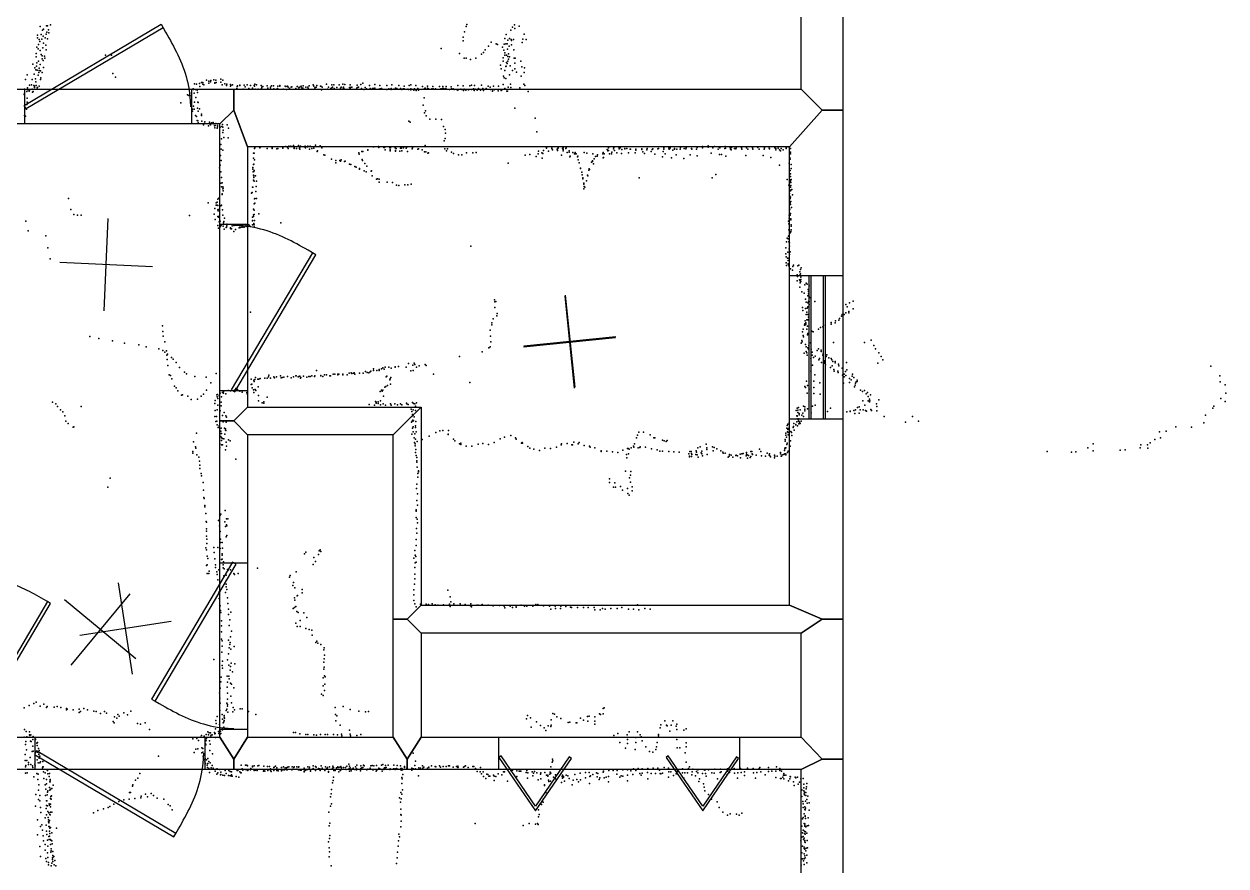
# Model space of a CAD drawing. Header units: millimetres. Extents: x 3450 to 23228, y -19815 to -4263.
# Drawn here: x 14257 to 19450, y -11441 to -7804 of the extents above; entities that cross this region are included whole.
import ezdxf

# ---------------------------------------------------------------- set-up
doc = ezdxf.new("R2010")
doc.units = ezdxf.units.MM
for name, color, linetype in [('DOORS', 7, 'Continuous'), ('P', 9, 'Continuous'), ('PANOS', 10, 'Continuous'), ('ROOMS', 1, 'Continuous'), ('WALLS', 3, 'Continuous'), ('WINDOWS', 6, 'Continuous')]:
    doc.layers.add(name, color=color, linetype=linetype)

# ---------------------------------------------------------------- blocks, each defined once
blk = doc.blocks.new('1-Standard_3C')
for points in [[(-403.982, 5.64828), (253.382, 394.931), (263.573, 377.722), (-393.791, -11.5606), (-403.982, 5.64828)], [(263.573, 377.722), (275.367, 357.142), (283.15, 343.495), (290.844, 329.879), (298.429, 316.269), (305.882, 302.642), (313.184, 288.973), (320.313, 275.239), (327.249, 261.416), (333.971, 247.479), (340.456, 233.405), (346.686, 219.17), (352.638, 204.75), (358.291, 190.121), (363.626, 175.258), (368.62, 160.139), (373.253, 144.738), (377.503, 129.032), (381.351, 112.998), (384.774, 96.6102), (387.752, 79.8457), (390.265, 62.6802), (392.29, 45.0899), (393.807, 27.0508), (395.085, -0.90191)]]:
    blk.add_lwpolyline(points)
blk = doc.blocks.new('7-Bifold_42')
for points in [[(-898.992, 30.3406), (-625.387, 430.985)], [(-625.37, 395.547), (-882.476, 19.0615), (-898.992, 30.3406)], [(-625.387, 430.985), (-356.55, 38.1576), (-373.055, 26.8622)], [(-373.055, 26.8622), (-625.37, 395.547)], [(350.975, 30.1593), (624.58, 430.804)], [(624.597, 395.366), (367.491, 18.8802), (350.975, 30.1593)], [(624.58, 430.804), (893.417, 37.9763), (876.912, 26.6809)], [(876.912, 26.6809), (624.597, 395.366)]]:
    blk.add_lwpolyline(points)
blk = doc.blocks.new('1-Standard_45')
for points in [[(-590, 42.9766), (589.999, 42.9766), (589.999, 32.9766), (-590, 32.9766), (-590, 42.9766)], [(-590.014, -44.0958), (589.985, -44.0958), (589.985, -54.0958), (-590.014, -54.0958), (-590.014, -44.0958)]]:
    blk.add_lwpolyline(points)

msp = doc.modelspace()

# ---------------------------------------------------------------- linework, layer by layer
at = {"layer": 'DOORS'}
for points in [[(14981.2, -8235.3), (14261.2, -8235.3), (14261.2, -8085.3), (14981.2, -8085.3), (14981.2, -8235.3)], [(15103.2, -9389.1), (15103.2, -8669.1), (15223.2, -8669.1), (15223.2, -9389.1), (15103.2, -9389.1)], [(15103.2, -10851.7), (15103.2, -10131.7), (15223.2, -10131.7), (15223.2, -10851.7), (15103.2, -10851.7)], [(14306.1, -10884.3), (15038.4, -10884.3), (15038.4, -11024.3), (14306.1, -11024.3), (14306.1, -10884.3)], [(16308.5, -10884.3), (17348.5, -10884.3), (17348.5, -11024.3), (16308.5, -11024.3), (16308.5, -10884.3)]]:
    msp.add_lwpolyline(points, dxfattribs=at)
at = {"layer": 'P'}
for p in [(14327, -7814), (14337, -7831), (14341, -7826), (14355, -7811), (14356, -7839), (14358, -7812), (14363, -7829), (14372, -7808), (16160, -7838), (16167, -7815), (16170, -7806), (16360, -7831), (16368, -7817), (16376, -7807), (16377, -7823), (16396, -7813), (14316, -7852), (14316, -7863), (14320, -7892), (14322, -7871), (14325, -7879), (14331, -7849), (14334, -7869), (14340, -7856), (14342, -7887), (14348, -7863), (14353, -7848), (14358, -7868), (14365, -7842), (16154, -7876), (16155, -7861), (16276, -7882), (16297, -7890), (16303, -7892), (16331, -7891), (16334, -7866), (16339, -7890), (16340, -7849), (16344, -7890), (16347, -7873), (16354, -7867), (16362, -7871), (16363, -7875), (16372, -7870), (16409, -7884), (16412, -7869), (16418, -7848), (16427, -7871), (14310, -7931), (14312, -7904), (14318, -7911), (14327, -7918), (14331, -7935), (14335, -7941), (14338, -7907), (14346, -7942), (14352, -7895), (14352, -7895), (14353, -7915), (14609, -7939), (14635, -7938), (16060, -7909), (16139, -7931), (16233, -7934), (16242, -7927), (16249, -7915), (16264, -7900), (16324, -7904), (16330, -7917), (16334, -7929), (16335, -7938), (16342, -7939), (16346, -7913), (16348, -7944), (16351, -7932), (16353, -7900), (16364, -7894), (16373, -7916), (14295, -7977), (14304, -7993), (14310, -7945), (14311, -7986), (14312, -7971), (14320, -7965), (14323, -7995), (14327, -7978), (14335, -7954), (14340, -7962), (14342, -7991), (14347, -7952), (16159, -7951), (16167, -7952), (16186, -7957), (16209, -7952), (16316, -7981), (16327, -7964), (16328, -7950), (16339, -7987), (16340, -7986), (16341, -7970), (16344, -7975), (16347, -7965), (16351, -7956), (16354, -7946), (16357, -7984), (16375, -7951), (16377, -7973), (16379, -7951), (16404, -7965), (16408, -7989), (16420, -7993), (14264, -8043), (14271, -8023), (14293, -8044), (14301, -8021), (14307, -8040), (14308, -8002), (14314, -8003), (14318, -8025), (14321, -8013), (14322, -8005), (14328, -8006), (14328, -8043), (14330, -8037), (14335, -8013), (14641, -8017), (14652, -8034), (15046, -8047), (15065, -8048), (15077, -8045), (15086, -8046), (15107, -8042), (15116, -8047), (16319, -7998), (16329, -8029), (16332, -8037), (16334, -8005), (16339, -8039), (16354, -8024), (16367, -8004), (16377, -7997), (16385, -8012), (16405, -8029), (16418, -8013), (14260, -8085), (14269, -8096), (14272, -8079), (14274, -8088), (14280, -8094), (14281, -8068), (14281, -8089), (14289, -8066), (14293, -8085), (14294, -8098), (14297, -8095), (14300, -8070), (14303, -8072), (14303, -8078), (14308, -8054), (14309, -8069), (14314, -8079), (14316, -8078), (14322, -8073), (14988, -8084), (14989, -8086), (14994, -8062), (14998, -8086), (15002, -8064), (15005, -8089), (15007, -8099), (15016, -8061), (15017, -8074), (15024, -8057), (15030, -8057), (15030, -8063), (15034, -8067), (15055, -8050), (15055, -8060), (15063, -8053), (15081, -8058), (15081, -8059), (15088, -8056), (15107, -8055), (15114, -8067), (15125, -8062), (15132, -8069), (15134, -8063), (15149, -8073), (15150, -8065), (15151, -8070), (15158, -8066), (15176, -8082), (15178, -8074), (15179, -8071), (15190, -8068), (15190, -8069), (15204, -8085), (15208, -8068), (15212, -8075), (15222, -8066), (15229, -8083), (15236, -8070), (15244, -8081), (15251, -8069), (15253, -8072), (15254, -8063), (15256, -8085), (15262, -8067), (15269, -8085), (15282, -8069), (15283, -8083), (15285, -8076), (15289, -8074), (15308, -8071), (15310, -8081), (15322, -8076), (15322, -8084), (15326, -8071), (15335, -8071), (15337, -8084), (15350, -8085), (15353, -8082), (15354, -8072), (15362, -8069), (15363, -8073), (15377, -8085), (15386, -8073), (15388, -8074), (15391, -8086), (15395, -8072), (15399, -8077), (15404, -8083), (15411, -8076), (15414, -8075), (15432, -8082), (15438, -8074), (15439, -8074), (15444, -8080), (15449, -8077), (15455, -8072), (15458, -8080), (15462, -8081), (15463, -8071), (15475, -8077), (15484, -8077), (15485, -8083), (15489, -8071), (15507, -8066), (15509, -8073), (15513, -8079), (15515, -8085), (15519, -8076), (15522, -8069), (15538, -8072), (15539, -8072), (15543, -8088), (15546, -8076), (15564, -8064), (15569, -8085), (15572, -8077), (15583, -8083), (15587, -8067), (15587, -8079), (15590, -8076), (15596, -8066), (15597, -8083), (15609, -8078), (15619, -8066), (15625, -8081), (15627, -8076), (15635, -8064), (15636, -8080), (15637, -8077), (15639, -8082), (15643, -8065), (15664, -8078), (15667, -8066), (15667, -8083), (15668, -8078), (15674, -8076), (15695, -8082), (15697, -8068), (15697, -8078), (15702, -8076), (15713, -8065), (15715, -8082), (15721, -8060), (15726, -8087), (15731, -8078), (15737, -8084), (15750, -8069), (15753, -8082), (15763, -8083), (15767, -8083), (15768, -8083), (15773, -8065), (15773, -8081), (15791, -8085), (15795, -8069), (15796, -8084), (15802, -8083), (15825, -8069), (15825, -8086), (15833, -8084), (15843, -8083), (15844, -8087), (15847, -8066), (15855, -8085), (15862, -8081), (15868, -8082), (15870, -8085), (15877, -8070), (15884, -8083), (15885, -8084), (15890, -8086), (15895, -8084), (15899, -8072), (15899, -8084), (15916, -8085), (15919, -8087), (15921, -8069), (15928, -8067), (15929, -8084), (15929, -8088), (15942, -8089), (15944, -8084), (15950, -8069), (15952, -8091), (15958, -8083), (15961, -8089), (15979, -8074), (15988, -8083), (15990, -8081), (16001, -8073), (16001, -8081), (16004, -8084), (16019, -8084), (16023, -8074), (16023, -8085), (16025, -8084), (16035, -8084), (16052, -8074), (16058, -8084), (16065, -8083), (16067, -8074), (16070, -8083), (16075, -8085), (16080, -8082), (16080, -8082), (16081, -8074), (16096, -8087), (16103, -8075), (16104, -8084), (16111, -8084), (16116, -8086), (16126, -8086), (16132, -8070), (16132, -8090), (16144, -8085), (16149, -8087), (16154, -8071), (16156, -8091), (16159, -8085), (16166, -8090), (16178, -8088), (16183, -8071), (16190, -8068), (16191, -8086), (16199, -8084), (16202, -8091), (16204, -8070), (16207, -8085), (16215, -8089), (16221, -8082), (16229, -8090), (16233, -8068), (16239, -8083), (16242, -8091), (16254, -8083), (16263, -8072), (16271, -8076), (16273, -8087), (16280, -8086), (16281, -8094), (16285, -8072), (16288, -8088), (16305, -8092), (16307, -8073), (16319, -8091), (16321, -8088), (16328, -8065), (16335, -8083), (16343, -8094), (16346, -8094), (16349, -8076), (16359, -8063), (16360, -8078), (16399, -8079), (16416, -8063), (16421, -8070), (16435, -8095), (14258, -8109), (14260, -8103), (14270, -8151), (14271, -8124), (14271, -8142), (14935, -8145), (14964, -8110), (14969, -8113), (14981, -8102), (14981, -8112), (14981, -8145), (14992, -8103), (14994, -8142), (15000, -8121), (15008, -8142), (15010, -8143), (15986, -8123), (14260, -8199), (14263, -8202), (14268, -8171), (14985, -8172), (14985, -8180), (14989, -8159), (14993, -8172), (14998, -8199), (15002, -8203), (15007, -8168), (15010, -8180), (15016, -8170), (15024, -8193), (15024, -8199), (15981, -8154), (15987, -8188), (15992, -8179), (15994, -8201), (16377, -8168), (15005, -8220), (15008, -8222), (15010, -8231), (15026, -8223), (15033, -8239), (15036, -8233), (15039, -8226), (15054, -8244), (15058, -8228), (15060, -8235), (15063, -8240), (15067, -8231), (15074, -8229), (15078, -8235), (15080, -8243), (15081, -8253), (15083, -8242), (15086, -8233), (15092, -8254), (15093, -8242), (15093, -8248), (15105, -8249), (15112, -8247), (15115, -8238), (15116, -8250), (15135, -8240), (15141, -8254), (15920, -8223), (15926, -8228), (16011, -8215), (16036, -8215), (16061, -8217), (16070, -8246), (16465, -8210), (15110, -8300), (15116, -8272), (15118, -8263), (15120, -8294), (15139, -8295), (16072, -8308), (16076, -8259), (16077, -8299), (16078, -8276), (16473, -8269), (15107, -8324), (15109, -8344), (15116, -8349), (15253, -8341), (15255, -8339), (15276, -8339), (15277, -8336), (15307, -8341), (15308, -8341), (15329, -8338), (15330, -8341), (15349, -8343), (15354, -8341), (15376, -8338), (15376, -8340), (15388, -8333), (15396, -8336), (15399, -8341), (15401, -8331), (15410, -8332), (15421, -8330), (15422, -8329), (15424, -8339), (15424, -8342), (15434, -8342), (15443, -8329), (15447, -8341), (15449, -8336), (15449, -8344), (15451, -8331), (15467, -8334), (15472, -8332), (15473, -8336), (15473, -8339), (15482, -8334), (15483, -8332), (15490, -8344), (15494, -8332), (15501, -8342), (15510, -8340), (15517, -8327), (15524, -8355), (15525, -8352), (15537, -8330), (15544, -8339), (15716, -8354), (15721, -8354), (15743, -8347), (15743, -8349), (15765, -8335), (15768, -8334), (15789, -8333), (15790, -8337), (15812, -8337), (15815, -8337), (15818, -8348), (15837, -8338), (15839, -8348), (15839, -8351), (15840, -8338), (15861, -8339), (15862, -8350), (15862, -8353), (15865, -8341), (15881, -8353), (15884, -8340), (15888, -8340), (15890, -8351), (15897, -8339), (15908, -8340), (15913, -8335), (15914, -8354), (15934, -8343), (15935, -8339), (15959, -8344), (15962, -8343), (15978, -8348), (15987, -8356), (15991, -8328), (15993, -8356), (16075, -8343), (16082, -8351), (16087, -8343), (16104, -8357), (16169, -8360), (16196, -8360), (16211, -8359), (16480, -8353), (16494, -8360), (16502, -8350), (16514, -8338), (16514, -8340), (16523, -8353), (16537, -8341), (16538, -8340), (16541, -8348), (16561, -8345), (16562, -8350), (16564, -8341), (16565, -8339), (16583, -8341), (16586, -8351), (16587, -8338), (16587, -8346), (16598, -8341), (16599, -8338), (16604, -8359), (16613, -8352), (16613, -8358), (16628, -8359), (16638, -8359), (16677, -8359), (16759, -8359), (16777, -8346), (16779, -8352), (16782, -8338), (16782, -8350), (16797, -8357), (16804, -8343), (16806, -8337), (16808, -8350), (16828, -8343), (16829, -8338), (16829, -8341), (16833, -8338), (16840, -8346), (16853, -8342), (16853, -8343), (16862, -8341), (16869, -8360), (16876, -8345), (16877, -8345), (16901, -8344), (16901, -8349), (16926, -8346), (16927, -8343), (16931, -8356), (16948, -8348), (16949, -8341), (16966, -8354), (16971, -8346), (16974, -8343), (16996, -8343), (16998, -8342), (17019, -8355), (17021, -8339), (17021, -8344), (17043, -8340), (17044, -8344), (17047, -8341), (17049, -8339), (17060, -8349), (17067, -8341), (17067, -8345), (17078, -8344), (17092, -8344), (17093, -8337), (17109, -8341), (17117, -8343), (17118, -8338), (17141, -8341), (17142, -8344), (17163, -8344), (17165, -8337), (17188, -8333), (17189, -8339), (17213, -8330), (17213, -8336), (17233, -8339), (17240, -8333), (17256, -8344), (17261, -8336), (17263, -8338), (17285, -8341), (17287, -8333), (17288, -8340), (17308, -8337), (17309, -8342), (17310, -8344), (17312, -8348), (17314, -8337), (17327, -8342), (17333, -8343), (17334, -8338), (17357, -8339), (17358, -8344), (17378, -8338), (17384, -8345), (17404, -8339), (17406, -8344), (17427, -8337), (17433, -8345), (17455, -8344), (17456, -8338), (17476, -8340), (17478, -8343), (17501, -8338), (17505, -8342), (17505, -8347), (17515, -8340), (17521, -8347), (17526, -8351), (17529, -8342), (17537, -8347), (17550, -8337), (17550, -8342), (17552, -8336), (17561, -8335), (17568, -8341), (17568, -8358), (15106, -8372), (15109, -8394), (15248, -8362), (15248, -8384), (15248, -8410), (15250, -8409), (15251, -8362), (15253, -8390), (15553, -8369), (15557, -8370), (15585, -8387), (15604, -8393), (15605, -8404), (15622, -8393), (15624, -8397), (15628, -8390), (15642, -8398), (15645, -8397), (15664, -8409), (15669, -8410), (15704, -8361), (15705, -8366), (15718, -8389), (15720, -8394), (15730, -8407), (16002, -8362), (16005, -8361), (16113, -8363), (16135, -8369), (16149, -8369), (16349, -8405), (16422, -8371), (16443, -8368), (16470, -8376), (16478, -8364), (16496, -8384), (16498, -8363), (16580, -8371), (16616, -8377), (16617, -8374), (16635, -8365), (16638, -8364), (16639, -8361), (16639, -8365), (16643, -8364), (16649, -8377), (16650, -8375), (16652, -8390), (16656, -8404), (16689, -8362), (16709, -8401), (16713, -8395), (16713, -8398), (16715, -8365), (16718, -8408), (16721, -8386), (16726, -8376), (16734, -8375), (16735, -8369), (16758, -8365), (16760, -8382), (16761, -8381), (16763, -8364), (16786, -8364), (16796, -8364), (16819, -8361), (16838, -8363), (16897, -8361), (16938, -8363), (16983, -8366), (17015, -8378), (17027, -8364), (17054, -8382), (17075, -8369), (17108, -8385), (17135, -8369), (17166, -8373), (17226, -8362), (17262, -8368), (17271, -8367), (17289, -8375), (17376, -8372), (17451, -8372), (17484, -8380), (17563, -8405), (17566, -8382), (17567, -8387), (17568, -8364), (17571, -8411), (15102, -8425), (15104, -8414), (15107, -8442), (15246, -8424), (15246, -8431), (15247, -8442), (15249, -8457), (15250, -8441), (15250, -8460), (15251, -8436), (15257, -8459), (15686, -8420), (15692, -8422), (15707, -8428), (15707, -8431), (15727, -8438), (15735, -8442), (15739, -8418), (15757, -8440), (15758, -8438), (15761, -8460), (16661, -8427), (16661, -8428), (16667, -8444), (16669, -8456), (16692, -8457), (16693, -8459), (16698, -8435), (16699, -8430), (16700, -8433), (17246, -8454), (17521, -8414), (17567, -8436), (17568, -8451), (17568, -8462), (17571, -8428), (15108, -8491), (15110, -8467), (15110, -8507), (15113, -8490), (15116, -8507), (15116, -8516), (15118, -8513), (15244, -8509), (15246, -8508), (15248, -8479), (15250, -8467), (15251, -8483), (15260, -8506), (15261, -8482), (15780, -8474), (15784, -8472), (15791, -8474), (15791, -8487), (15826, -8487), (15849, -8489), (15866, -8500), (15877, -8502), (15903, -8498), (15915, -8499), (15930, -8496), (16671, -8473), (16672, -8468), (16676, -8492), (16676, -8495), (16676, -8516), (16677, -8506), (16680, -8509), (16687, -8481), (16687, -8481), (16915, -8468), (17230, -8469), (17554, -8475), (17562, -8500), (17566, -8477), (17568, -8508), (17569, -8481), (17569, -8488), (17570, -8488), (17570, -8502), (17571, -8475), (14450, -8557), (15094, -8560), (15099, -8556), (15113, -8540), (15113, -8541), (15114, -8538), (15117, -8524), (15117, -8525), (15240, -8535), (15243, -8532), (15253, -8559), (15254, -8557), (15259, -8527), (15261, -8557), (17564, -8564), (17565, -8525), (17565, -8536), (17565, -8551), (17566, -8548), (17567, -8523), (17567, -8558), (17568, -8525), (17568, -8552), (17572, -8520), (17575, -8519), (17577, -8542), (14460, -8605), (15053, -8577), (15082, -8601), (15087, -8577), (15088, -8587), (15091, -8574), (15091, -8587), (15094, -8588), (15094, -8606), (15096, -8605), (15096, -8611), (15108, -8589), (15110, -8587), (15115, -8606), (15249, -8604), (15251, -8608), (15252, -8580), (15255, -8578), (17565, -8607), (17566, -8603), (17567, -8577), (17568, -8583), (17570, -8570), (17573, -8597), (14265, -8656), (14472, -8627), (14488, -8629), (14504, -8629), (14972, -8631), (15079, -8625), (15083, -8648), (15095, -8636), (15098, -8635), (15098, -8638), (15100, -8658), (15103, -8668), (15104, -8655), (15116, -8630), (15119, -8663), (15120, -8657), (15123, -8643), (15133, -8669), (15228, -8671), (15244, -8638), (15244, -8654), (15245, -8652), (15248, -8628), (15249, -8636), (15250, -8666), (15250, -8668), (15251, -8626), (15253, -8653), (15272, -8624), (15367, -8662), (17560, -8655), (17561, -8667), (17563, -8629), (17563, -8642), (17567, -8630), (17569, -8623), (17570, -8645), (17570, -8650), (14275, -8697), (14352, -8719), (15094, -8674), (15097, -8686), (15106, -8678), (15108, -8674), (15109, -8673), (15117, -8677), (15122, -8690), (15131, -8683), (15132, -8682), (15134, -8675), (15149, -8687), (15150, -8684), (15152, -8689), (15154, -8688), (15156, -8676), (15163, -8674), (15163, -8700), (15171, -8692), (15187, -8684), (15190, -8682), (15192, -8683), (15195, -8681), (15200, -8677), (15203, -8681), (15208, -8682), (15216, -8675), (15217, -8676), (15217, -8678), (15231, -8675), (15234, -8678), (15244, -8672), (15251, -8680), (15252, -8672), (17560, -8720), (17562, -8693), (17562, -8719), (17567, -8706), (17569, -8705), (17570, -8700), (17571, -8677), (17571, -8693), (17572, -8672), (14360, -8770), (16188, -8763), (17549, -8771), (17552, -8745), (17554, -8729), (17558, -8732), (17561, -8745), (17563, -8775), (17564, -8764), (17565, -8749), (14370, -8818), (17548, -8796), (17550, -8809), (17556, -8815), (17557, -8789), (17559, -8826), (17561, -8815), (17565, -8799), (17567, -8788), (17550, -8835), (17552, -8847), (17559, -8840), (17559, -8841), (17561, -8849), (17569, -8861), (17577, -8867), (17579, -8852), (17582, -8845), (17600, -8849), (17605, -8846), (17609, -8875), (17612, -8864), (17615, -8857), (17598, -8887), (17598, -8913), (17599, -8894), (17607, -8909), (17609, -8889), (17610, -8913), (17611, -8922), (17612, -8883), (17613, -8897), (17614, -8907), (17614, -8916), (17630, -8931), (17636, -8924), (17641, -8927), (17609, -8940), (17618, -8961), (17628, -8967), (17644, -8978), (17645, -8950), (17646, -8960), (17647, -8969), (17649, -8935), (17650, -8983), (16290, -8995), (16291, -9028), (16292, -9004), (16295, -9003), (17621, -9028), (17634, -8993), (17634, -9033), (17637, -9006), (17640, -9031), (17643, -9025), (17644, -9008), (17646, -9002), (17649, -9003), (17649, -9015), (17655, -8986), (17674, -9003), (17808, -9015), (17813, -9026), (17824, -9008), (17839, -9001), (17840, -9034), (15236, -9049), (16284, -9077), (16300, -9065), (16302, -9054), (17622, -9042), (17632, -9086), (17636, -9059), (17639, -9049), (17639, -9082), (17643, -9082), (17644, -9058), (17646, -9070), (17763, -9086), (17778, -9083), (17780, -9076), (17789, -9066), (17792, -9058), (17801, -9059), (17808, -9052), (17821, -9045), (17821, -9052), (14855, -9107), (14857, -9132), (16271, -9127), (16278, -9095), (16278, -9103), (17621, -9133), (17624, -9122), (17629, -9105), (17631, -9099), (17633, -9099), (17634, -9104), (17635, -9095), (17635, -9100), (17639, -9122), (17642, -9109), (17661, -9131), (17666, -9133), (17689, -9122), (17698, -9115), (17708, -9112), (17711, -9105), (17744, -9100), (17745, -9093), (17762, -9094), (14541, -9154), (14581, -9163), (14640, -9173), (14691, -9182), (14753, -9190), (14858, -9152), (14865, -9177), (16272, -9152), (16274, -9177), (17615, -9182), (17618, -9171), (17619, -9177), (17623, -9149), (17625, -9155), (17633, -9188), (17642, -9147), (17643, -9141), (17655, -9181), (17755, -9180), (17889, -9180), (17917, -9169), (14785, -9199), (14840, -9207), (14857, -9214), (14865, -9222), (14873, -9216), (14874, -9235), (14877, -9230), (16138, -9240), (16236, -9220), (16265, -9203), (16271, -9199), (17628, -9226), (17636, -9199), (17637, -9219), (17639, -9224), (17641, -9234), (17643, -9203), (17647, -9208), (17648, -9193), (17648, -9206), (17658, -9208), (17662, -9222), (17662, -9234), (17675, -9239), (17684, -9214), (17689, -9207), (17701, -9213), (17701, -9219), (17708, -9235), (17710, -9228), (17723, -9240), (17725, -9233), (17929, -9193), (17936, -9207), (17951, -9224), (17961, -9240), (14875, -9253), (14879, -9279), (14894, -9244), (14902, -9251), (14914, -9266), (14929, -9288), (15767, -9293), (15802, -9293), (15808, -9289), (15817, -9286), (15833, -9286), (15843, -9290), (15860, -9285), (15860, -9286), (15875, -9284), (15908, -9286), (15919, -9270), (15937, -9277), (15943, -9269), (15946, -9275), (15953, -9286), (15965, -9281), (15991, -9274), (15994, -9279), (17656, -9249), (17663, -9277), (17668, -9245), (17691, -9254), (17694, -9249), (17702, -9266), (17714, -9269), (17715, -9266), (17716, -9259), (17720, -9276), (17734, -9246), (17741, -9287), (17744, -9249), (17747, -9255), (17748, -9281), (17751, -9262), (17761, -9262), (17762, -9268), (17776, -9273), (17778, -9281), (17792, -9291), (17811, -9266), (17946, -9269), (17967, -9255), (19384, -9282), (14885, -9319), (14890, -9322), (14896, -9337), (14950, -9308), (14959, -9315), (14995, -9326), (15044, -9329), (15088, -9313), (15238, -9338), (15250, -9343), (15254, -9340), (15258, -9331), (15268, -9338), (15272, -9338), (15278, -9335), (15298, -9334), (15307, -9333), (15313, -9328), (15315, -9321), (15322, -9333), (15337, -9328), (15340, -9332), (15348, -9328), (15365, -9324), (15368, -9332), (15372, -9331), (15379, -9330), (15396, -9326), (15412, -9332), (15422, -9328), (15431, -9324), (15433, -9324), (15441, -9328), (15445, -9327), (15449, -9325), (15452, -9334), (15453, -9331), (15465, -9325), (15479, -9330), (15487, -9327), (15494, -9327), (15500, -9323), (15512, -9327), (15514, -9323), (15521, -9300), (15539, -9323), (15540, -9322), (15548, -9326), (15555, -9319), (15564, -9319), (15579, -9324), (15581, -9323), (15593, -9317), (15600, -9316), (15613, -9317), (15613, -9320), (15618, -9316), (15634, -9316), (15634, -9319), (15653, -9319), (15662, -9312), (15670, -9311), (15674, -9314), (15681, -9312), (15683, -9311), (15686, -9316), (15707, -9312), (15722, -9312), (15733, -9305), (15740, -9309), (15747, -9310), (15753, -9307), (15756, -9304), (15767, -9301), (15782, -9301), (15791, -9296), (15791, -9300), (15813, -9295), (15822, -9328), (15824, -9325), (15838, -9341), (15839, -9336), (15842, -9331), (15928, -9302), (15938, -9301), (16026, -9317), (17638, -9346), (17657, -9303), (17670, -9346), (17674, -9319), (17756, -9296), (17757, -9303), (17773, -9304), (17774, -9309), (17794, -9321), (17800, -9316), (17800, -9328), (17807, -9305), (17808, -9322), (17812, -9298), (17823, -9335), (17831, -9341), (17835, -9325), (17836, -9317), (17843, -9331), (17857, -9342), (19423, -9323), (14908, -9368), (14915, -9376), (14922, -9389), (15045, -9385), (15065, -9354), (15115, -9395), (15119, -9391), (15139, -9387), (15140, -9387), (15150, -9388), (15167, -9386), (15169, -9384), (15173, -9379), (15179, -9383), (15188, -9388), (15190, -9390), (15200, -9394), (15220, -9396), (15239, -9361), (15241, -9359), (15243, -9375), (15248, -9384), (15250, -9395), (15252, -9348), (15256, -9383), (15259, -9387), (15269, -9371), (15796, -9392), (15802, -9386), (15804, -9390), (15807, -9386), (15816, -9373), (15821, -9369), (15828, -9365), (15841, -9360), (16184, -9353), (17631, -9369), (17634, -9374), (17641, -9398), (17642, -9366), (17649, -9381), (17669, -9374), (17695, -9354), (17797, -9355), (17823, -9352), (17845, -9371), (17848, -9364), (17850, -9355), (17853, -9350), (17856, -9348), (17871, -9385), (17880, -9392), (17888, -9387), (17902, -9396), (19425, -9349), (19447, -9363), (14380, -9437), (14394, -9445), (14937, -9407), (14942, -9405), (14965, -9412), (14980, -9426), (15007, -9424), (15023, -9412), (15032, -9403), (15082, -9443), (15083, -9430), (15090, -9405), (15091, -9414), (15093, -9404), (15094, -9422), (15101, -9410), (15105, -9399), (15109, -9437), (15111, -9414), (15119, -9399), (15129, -9401), (15222, -9401), (15270, -9409), (15270, -9431), (15286, -9440), (15293, -9436), (15293, -9442), (15308, -9416), (15748, -9448), (15771, -9450), (15776, -9435), (15779, -9438), (15779, -9442), (15787, -9436), (15787, -9443), (15797, -9431), (15797, -9449), (15809, -9444), (15811, -9411), (15819, -9450), (15841, -9444), (15859, -9444), (15871, -9449), (15884, -9444), (15890, -9449), (15909, -9441), (15911, -9445), (15917, -9447), (15936, -9439), (15940, -9443), (15945, -9444), (15953, -9440), (17669, -9400), (17697, -9403), (17881, -9432), (17890, -9450), (17896, -9401), (17904, -9413), (17904, -9431), (17910, -9425), (17910, -9436), (17912, -9431), (17914, -9405), (17940, -9445), (17950, -9428), (19428, -9422), (19446, -9435), (19450, -9399), (14402, -9456), (14415, -9470), (14425, -9479), (14434, -9496), (14504, -9456), (15082, -9500), (15083, -9473), (15089, -9499), (15092, -9470), (15095, -9451), (15104, -9475), (15109, -9453), (15115, -9495), (15122, -9482), (15129, -9496), (15132, -9502), (15844, -9451), (15930, -9467), (15932, -9478), (15933, -9500), (15936, -9491), (15938, -9470), (15939, -9494), (15943, -9501), (15948, -9454), (15949, -9473), (17593, -9473), (17596, -9497), (17597, -9463), (17597, -9498), (17598, -9496), (17600, -9472), (17600, -9482), (17603, -9461), (17606, -9486), (17606, -9492), (17611, -9471), (17618, -9493), (17622, -9485), (17625, -9454), (17625, -9499), (17631, -9457), (17631, -9468), (17631, -9475), (17642, -9466), (17658, -9484), (17664, -9455), (17675, -9451), (17728, -9477), (17741, -9464), (17812, -9479), (17827, -9476), (17827, -9477), (17842, -9474), (17847, -9486), (17849, -9471), (17858, -9461), (17866, -9457), (17866, -9485), (17869, -9470), (17883, -9471), (17893, -9474), (17897, -9476), (17916, -9469), (17918, -9474), (17941, -9456), (17941, -9475), (17974, -9500), (18096, -9499), (19361, -9493), (19393, -9463), (19398, -9454), (14438, -9519), (14448, -9530), (14470, -9546), (14473, -9544), (15086, -9521), (15090, -9519), (15092, -9535), (15096, -9547), (15101, -9539), (15109, -9549), (15118, -9523), (15124, -9550), (15128, -9552), (15131, -9524), (15931, -9524), (15934, -9520), (15936, -9549), (15937, -9515), (15939, -9544), (15940, -9518), (15948, -9540), (15948, -9547), (15950, -9521), (17553, -9549), (17554, -9538), (17557, -9533), (17560, -9551), (17563, -9527), (17580, -9547), (17581, -9543), (17583, -9530), (17591, -9534), (17591, -9535), (17596, -9523), (17598, -9510), (17599, -9540), (17602, -9512), (17603, -9520), (17604, -9520), (17604, -9531), (17605, -9509), (17608, -9524), (17611, -9529), (17615, -9520), (18066, -9524), (18122, -9519), (19233, -9544), (19301, -9546), (19354, -9527), (15003, -9572), (15107, -9562), (15108, -9573), (15108, -9586), (15110, -9573), (15110, -9592), (15111, -9603), (15115, -9595), (15120, -9596), (15125, -9576), (15128, -9558), (15129, -9560), (15141, -9600), (15148, -9604), (15933, -9575), (15939, -9566), (15943, -9591), (15946, -9574), (15948, -9597), (15952, -9566), (15977, -9599), (16007, -9584), (16037, -9568), (16054, -9561), (16066, -9560), (16089, -9575), (16090, -9577), (16091, -9560), (16112, -9597), (16119, -9604), (16314, -9596), (16333, -9589), (16360, -9582), (16380, -9592), (16383, -9597), (16903, -9592), (16908, -9580), (16913, -9567), (16933, -9567), (16962, -9579), (16978, -9592), (16982, -9592), (17015, -9601), (17023, -9605), (17036, -9603), (17545, -9598), (17545, -9606), (17548, -9571), (17549, -9580), (17551, -9589), (17555, -9566), (17557, -9555), (17558, -9569), (17559, -9579), (17568, -9604), (17570, -9564), (17573, -9569), (17574, -9581), (17584, -9559), (19143, -9598), (19163, -9566), (19167, -9592), (19192, -9563), (14986, -9651), (14986, -9658), (14989, -9609), (14998, -9630), (15000, -9636), (15103, -9618), (15103, -9635), (15111, -9622), (15115, -9621), (15128, -9643), (15131, -9610), (15132, -9628), (15944, -9611), (15947, -9618), (15947, -9626), (15949, -9655), (15950, -9642), (15956, -9608), (16139, -9617), (16144, -9614), (16144, -9620), (16168, -9628), (16192, -9627), (16219, -9619), (16239, -9616), (16264, -9620), (16289, -9612), (16406, -9615), (16409, -9612), (16411, -9614), (16434, -9629), (16442, -9636), (16460, -9640), (16484, -9646), (16508, -9636), (16532, -9637), (16557, -9632), (16578, -9622), (16579, -9618), (16604, -9616), (16624, -9621), (16627, -9621), (16632, -9610), (16651, -9618), (16656, -9611), (16677, -9625), (16700, -9628), (16703, -9632), (16724, -9635), (16750, -9647), (16750, -9651), (16775, -9649), (16799, -9652), (16823, -9655), (16845, -9645), (16864, -9638), (16868, -9637), (16871, -9641), (16881, -9634), (16890, -9627), (16892, -9632), (16895, -9617), (16910, -9634), (16918, -9633), (16919, -9631), (16942, -9632), (16968, -9639), (16992, -9644), (17004, -9649), (17015, -9649), (17032, -9607), (17043, -9651), (17065, -9652), (17088, -9654), (17134, -9650), (17140, -9650), (17161, -9648), (17162, -9654), (17169, -9635), (17179, -9631), (17182, -9656), (17186, -9649), (17204, -9619), (17207, -9634), (17207, -9642), (17232, -9631), (17234, -9648), (17239, -9633), (17250, -9639), (17267, -9648), (17277, -9654), (17278, -9657), (17287, -9657), (17379, -9655), (17398, -9650), (17401, -9650), (17435, -9641), (17440, -9651), (17468, -9657), (17525, -9655), (17543, -9646), (17544, -9639), (17545, -9635), (17548, -9635), (17553, -9620), (17554, -9614), (17555, -9655), (17559, -9649), (17567, -9627), (18678, -9651), (18783, -9654), (18801, -9652), (18853, -9635), (18876, -9647), (18877, -9618), (18993, -9645), (19015, -9644), (19080, -9634), (19082, -9621), (19111, -9621), (19113, -9636), (19122, -9613), (15004, -9665), (15012, -9675), (15015, -9692), (15017, -9710), (15173, -9683), (15951, -9668), (15954, -9697), (15955, -9677), (15955, -9691), (16860, -9663), (16862, -9678), (16869, -9660), (17129, -9660), (17132, -9670), (17132, -9674), (17141, -9659), (17141, -9672), (17142, -9664), (17159, -9663), (17166, -9665), (17170, -9675), (17186, -9660), (17189, -9669), (17208, -9663), (17300, -9675), (17303, -9670), (17305, -9664), (17313, -9667), (17320, -9675), (17332, -9668), (17334, -9667), (17340, -9669), (17351, -9662), (17353, -9678), (17359, -9660), (17364, -9659), (17377, -9669), (17379, -9662), (17381, -9665), (17383, -9680), (17387, -9668), (17394, -9676), (17398, -9672), (17403, -9660), (17405, -9663), (17420, -9666), (17444, -9669), (17461, -9670), (17477, -9666), (17478, -9660), (17481, -9670), (17482, -9673), (17500, -9667), (17500, -9678), (17501, -9670), (17511, -9670), (17525, -9661), (17529, -9671), (17530, -9671), (17532, -9665), (17540, -9663), (17544, -9660), (17546, -9661), (17548, -9661), (17549, -9665), (15017, -9724), (15022, -9745), (15024, -9756), (15956, -9718), (15959, -9745), (15959, -9762), (15961, -9734), (15961, -9739), (16856, -9736), (16878, -9753), (16879, -9737), (14619, -9805), (14629, -9766), (15031, -9784), (15953, -9810), (15955, -9791), (16787, -9769), (16787, -9784), (16804, -9805), (16810, -9786), (16812, -9804), (16834, -9801), (16864, -9810), (16873, -9764), (16878, -9783), (16884, -9803), (15032, -9817), (15034, -9849), (15035, -9853), (15954, -9862), (15957, -9834), (16843, -9817), (16866, -9832), (16872, -9839), (16884, -9820), (15039, -9884), (15039, -9889), (15043, -9918), (15126, -9906), (15951, -9902), (15952, -9907), (15952, -9908), (15957, -9882), (15044, -9953), (15045, -9956), (15098, -9949), (15102, -9946), (15105, -9926), (15108, -9921), (15125, -9955), (15132, -9942), (15132, -9968), (15138, -9941), (15952, -9935), (15956, -9943), (15957, -9958), (15045, -9994), (15045, -10016), (15046, -9984), (15102, -9972), (15105, -9996), (15127, -9975), (15131, -10019), (15133, -9972), (15134, -10013), (15953, -9983), (15955, -10003), (15043, -10067), (15047, -10029), (15047, -10048), (15077, -10065), (15095, -10065), (15105, -10069), (15106, -10029), (15106, -10043), (15113, -10043), (15115, -10068), (15951, -10057), (15952, -10031), (15046, -10075), (15048, -10103), (15051, -10113), (15079, -10087), (15082, -10114), (15110, -10117), (15113, -10092), (15113, -10099), (15114, -10116), (15469, -10093), (15475, -10086), (15510, -10109), (15529, -10095), (15532, -10080), (15536, -10076), (15540, -10082), (15942, -10111), (15946, -10078), (15947, -10099), (15950, -10104), (15046, -10143), (15048, -10140), (15056, -10177), (15057, -10168), (15085, -10140), (15085, -10152), (15090, -10170), (15099, -10161), (15118, -10140), (15118, -10153), (15119, -10127), (15122, -10158), (15137, -10160), (15139, -10163), (15150, -10161), (15164, -10177), (15266, -10155), (15433, -10171), (15506, -10138), (15516, -10126), (15946, -10151), (15947, -10131), (15952, -10128), (15049, -10178), (15091, -10182), (15095, -10205), (15121, -10188), (15131, -10185), (15131, -10208), (15131, -10223), (15166, -10182), (15183, -10178), (15404, -10194), (15407, -10186), (15419, -10229), (15421, -10217), (15944, -10224), (15945, -10201), (15946, -10180), (15098, -10232), (15099, -10258), (15127, -10259), (15130, -10235), (15133, -10246), (15427, -10240), (15437, -10274), (15439, -10272), (15459, -10246), (15459, -10261), (15941, -10270), (15942, -10248), (16088, -10250), (16098, -10278), (15101, -10285), (15104, -10317), (15136, -10283), (15138, -10307), (15140, -10331), (15420, -10328), (15426, -10282), (15426, -10324), (15427, -10293), (15432, -10320), (15941, -10294), (15945, -10309), (15952, -10321), (15970, -10310), (15975, -10315), (15995, -10310), (16005, -10312), (16021, -10308), (16033, -10313), (16045, -10314), (16069, -10313), (16095, -10310), (16099, -10320), (16101, -10300), (16114, -10308), (16141, -10309), (16163, -10312), (16186, -10317), (16187, -10308), (16191, -10322), (16214, -10314), (16219, -10315), (16236, -10312), (16262, -10315), (16284, -10317), (16311, -10316), (16332, -10318), (16335, -10326), (16358, -10318), (16368, -10325), (16384, -10317), (16384, -10323), (16405, -10315), (16420, -10318), (16430, -10318), (16456, -10318), (16468, -10311), (16477, -10312), (16502, -10317), (16528, -10319), (16533, -10331), (16552, -10319), (16554, -10329), (16575, -10329), (16577, -10319), (16598, -10320), (16618, -10323), (16623, -10324), (16648, -10325), (16674, -10324), (16695, -10325), (16721, -10325), (16757, -10329), (16768, -10331), (16793, -10329), (16820, -10329), (16840, -10325), (16869, -10332), (16890, -10331), (16907, -10313), (16939, -10329), (16963, -10332), (15106, -10337), (15107, -10346), (15111, -10382), (15140, -10355), (15147, -10377), (15151, -10345), (15436, -10342), (15442, -10346), (15450, -10380), (15466, -10348), (15479, -10367), (16723, -10335), (16747, -10335), (16913, -10334), (15110, -10404), (15110, -10429), (15143, -10402), (15154, -10426), (15431, -10392), (15437, -10407), (15450, -10407), (15475, -10415), (15489, -10420), (15500, -10423), (15111, -10461), (15113, -10469), (15141, -10466), (15146, -10484), (15148, -10475), (15150, -10451), (15502, -10444), (15518, -10476), (15522, -10470), (15526, -10479), (15540, -10484), (15112, -10517), (15113, -10492), (15141, -10525), (15143, -10499), (15151, -10504), (15165, -10493), (15552, -10507), (15554, -10498), (15556, -10530), (15077, -10549), (15113, -10575), (15115, -10556), (15115, -10587), (15137, -10550), (15142, -10573), (15149, -10579), (15152, -10565), (15168, -10568), (15552, -10560), (15552, -10591), (15554, -10546), (15554, -10582), (15109, -10625), (15135, -10621), (15142, -10621), (15144, -10633), (15148, -10595), (15158, -10602), (15549, -10628), (15555, -10619), (15558, -10624), (15102, -10693), (15105, -10673), (15107, -10646), (15135, -10669), (15136, -10695), (15137, -10647), (15149, -10651), (15154, -10656), (15164, -10672), (15549, -10663), (15556, -10683), (15557, -10655), (14279, -10748), (14300, -10739), (14309, -10734), (14343, -10742), (15103, -10716), (15104, -10737), (15134, -10738), (15136, -10743), (15137, -10720), (15151, -10708), (15153, -10736), (15543, -10699), (15550, -10705), (14258, -10758), (14327, -10750), (14355, -10757), (14357, -10752), (14387, -10755), (14401, -10752), (14416, -10757), (14441, -10761), (14441, -10766), (14444, -10763), (14470, -10767), (14495, -10764), (14495, -10778), (14501, -10773), (14515, -10760), (14532, -10767), (14559, -10772), (14569, -10774), (14587, -10783), (14605, -10773), (14614, -10781), (14648, -10797), (14662, -10787), (14669, -10794), (14689, -10779), (14704, -10788), (14718, -10772), (15091, -10795), (15103, -10769), (15113, -10787), (15122, -10791), (15122, -10798), (15130, -10769), (15134, -10764), (15137, -10750), (15138, -10776), (15159, -10775), (15161, -10756), (15166, -10767), (15191, -10762), (15200, -10762), (15227, -10773), (15259, -10786), (15602, -10756), (15603, -10787), (15608, -10793), (15636, -10752), (15666, -10765), (15704, -10772), (15733, -10775), (15746, -10773), (16432, -10791), (16542, -10783), (16549, -10785), (16559, -10797), (16691, -10795), (16699, -10794), (16723, -10796), (16743, -10784), (16748, -10787), (16759, -10784), (16760, -10761), (16764, -10758), (14260, -10852), (14643, -10817), (14646, -10823), (14658, -10803), (14748, -10826), (14761, -10828), (14780, -10822), (14800, -10851), (15085, -10849), (15086, -10813), (15087, -10825), (15102, -10830), (15115, -10807), (15115, -10845), (15117, -10823), (15120, -10841), (15121, -10819), (15122, -10813), (15124, -10802), (15604, -10814), (15623, -10832), (16428, -10806), (16445, -10801), (16448, -10841), (16472, -10818), (16488, -10834), (16504, -10844), (16522, -10835), (16533, -10839), (16534, -10809), (16534, -10833), (16577, -10804), (16608, -10821), (16615, -10820), (16642, -10823), (16645, -10822), (16662, -10802), (16674, -10811), (16693, -10815), (16723, -10815), (16724, -10829), (17006, -10844), (17008, -10831), (17026, -10814), (17033, -10832), (17036, -10836), (17053, -10832), (17060, -10814), (17075, -10837), (17077, -10828), (17078, -10851), (17118, -10849), (14258, -10885), (14265, -10903), (14266, -10860), (14270, -10883), (14281, -10862), (14281, -10875), (14282, -10878), (14285, -10902), (14287, -10875), (14288, -10903), (14295, -10894), (14297, -10881), (14307, -10893), (14307, -10894), (14986, -10892), (15004, -10890), (15011, -10899), (15019, -10885), (15024, -10877), (15036, -10880), (15043, -10900), (15044, -10873), (15044, -10897), (15046, -10889), (15051, -10861), (15054, -10875), (15057, -10866), (15059, -10901), (15063, -10866), (15064, -10879), (15066, -10876), (15070, -10875), (15080, -10865), (15081, -10870), (15083, -10869), (15084, -10886), (15098, -10860), (15099, -10868), (15106, -10859), (15106, -10870), (15107, -10868), (15115, -10853), (15422, -10865), (15430, -10864), (15449, -10870), (15475, -10873), (15484, -10873), (15509, -10875), (15521, -10876), (15538, -10873), (15558, -10873), (15569, -10873), (15595, -10873), (15611, -10875), (15629, -10872), (15631, -10879), (15664, -10854), (15667, -10872), (15668, -10879), (15695, -10877), (15712, -10873), (16512, -10856), (16806, -10878), (16822, -10868), (16863, -10874), (16864, -10894), (16871, -10861), (16901, -10886), (16908, -10862), (16919, -10875), (16923, -10883), (16928, -10901), (16999, -10873), (16999, -10879), (17047, -10858), (17077, -10895), (17108, -10854), (14264, -10916), (14268, -10939), (14292, -10946), (14296, -10924), (14297, -10945), (14312, -10910), (14314, -10920), (14315, -10908), (14315, -10950), (14320, -10934), (14322, -10942), (14323, -10952), (14993, -10951), (14999, -10937), (15008, -10935), (15025, -10930), (15026, -10952), (15030, -10934), (15030, -10950), (15041, -10913), (15043, -10918), (15060, -10942), (15061, -10915), (15939, -10954), (16832, -10908), (16856, -10932), (16865, -10912), (16897, -10938), (16901, -10907), (16943, -10926), (16960, -10947), (16974, -10949), (16987, -10938), (16990, -10926), (16993, -10907), (17079, -10931), (17091, -10931), (17113, -10952), (17118, -10909), (17118, -10927), (14262, -10960), (14262, -10986), (14265, -11007), (14270, -10985), (14277, -10994), (14277, -11003), (14284, -10973), (14287, -11003), (14294, -11008), (14304, -11001), (14314, -10982), (14319, -10995), (14321, -10959), (14322, -10975), (14325, -10966), (14325, -10996), (14328, -10991), (14338, -10989), (14838, -10967), (15031, -10967), (15037, -10981), (15038, -10991), (15040, -10977), (15041, -10998), (15046, -10983), (15048, -11006), (15052, -10976), (15052, -10999), (15056, -10990), (15061, -10995), (15070, -11007), (15072, -10957), (15195, -11005), (15214, -11005), (15220, -11006), (15223, -11008), (15251, -11008), (15271, -11007), (15660, -11001), (15695, -11005), (15724, -11005), (15762, -11007), (15769, -11008), (15780, -11007), (15802, -11005), (15807, -11003), (15819, -11007), (15830, -11006), (15855, -11005), (15869, -11007), (15884, -11008), (15912, -11004), (15945, -11007), (15948, -10988), (15979, -11008), (16018, -11008), (16052, -11008), (16091, -11008), (16539, -10993), (16540, -10979), (16542, -10987), (17118, -10992), (14263, -11040), (14264, -11013), (14271, -11038), (14295, -11016), (14300, -11056), (14306, -11009), (14313, -11041), (14319, -11044), (14337, -11017), (14338, -11012), (14340, -11013), (14342, -11035), (14349, -11038), (14356, -11024), (14358, -11028), (14360, -11043), (14366, -11054), (14368, -11042), (14757, -11041), (15050, -11016), (15055, -11020), (15059, -11037), (15066, -11017), (15075, -11019), (15083, -11031), (15088, -11023), (15090, -11044), (15092, -11021), (15094, -11038), (15102, -11024), (15106, -11047), (15107, -11036), (15107, -11046), (15116, -11048), (15124, -11050), (15126, -11028), (15130, -11042), (15140, -11050), (15142, -11028), (15148, -11033), (15148, -11052), (15153, -11034), (15153, -11047), (15155, -11053), (15156, -11053), (15174, -11054), (15178, -11029), (15181, -11029), (15185, -11058), (15189, -11035), (15194, -11039), (15195, -11039), (15199, -11022), (15202, -11027), (15217, -11025), (15224, -11029), (15235, -11026), (15237, -11020), (15244, -11010), (15244, -11012), (15251, -11029), (15257, -11027), (15264, -11028), (15268, -11009), (15292, -11031), (15293, -11010), (15293, -11026), (15298, -11032), (15309, -11011), (15310, -11028), (15318, -11011), (15322, -11022), (15322, -11029), (15325, -11033), (15336, -11029), (15337, -11015), (15338, -11014), (15344, -11010), (15349, -11017), (15350, -11029), (15355, -11030), (15369, -11015), (15369, -11030), (15370, -11029), (15377, -11025), (15378, -11012), (15383, -11026), (15385, -11017), (15391, -11017), (15392, -11025), (15394, -11025), (15395, -11014), (15402, -11013), (15414, -11026), (15416, -11013), (15419, -11023), (15423, -11016), (15424, -11013), (15436, -11012), (15436, -11023), (15443, -11014), (15443, -11025), (15444, -11013), (15450, -11027), (15454, -11027), (15468, -11018), (15468, -11031), (15468, -11034), (15472, -11029), (15479, -11025), (15484, -11012), (15489, -11021), (15490, -11014), (15495, -11026), (15495, -11031), (15506, -11009), (15506, -11020), (15517, -11011), (15517, -11027), (15517, -11028), (15519, -11014), (15529, -11020), (15535, -11022), (15536, -11029), (15541, -11009), (15546, -11018), (15557, -11029), (15559, -11013), (15564, -11022), (15567, -11018), (15568, -11016), (15572, -11033), (15572, -11036), (15577, -11012), (15590, -11018), (15592, -11010), (15595, -11015), (15595, -11058), (15596, -11028), (15600, -11025), (15602, -11029), (15607, -11017), (15613, -11013), (15614, -11015), (15617, -11034), (15620, -11024), (15622, -11014), (15624, -11028), (15626, -11011), (15629, -11017), (15637, -11016), (15646, -11016), (15649, -11024), (15652, -11010), (15662, -11020), (15664, -11010), (15664, -11032), (15667, -11017), (15670, -11030), (15674, -11023), (15679, -11019), (15686, -11024), (15690, -11012), (15693, -11026), (15694, -11020), (15695, -11024), (15711, -11030), (15713, -11009), (15713, -11020), (15716, -11017), (15721, -11016), (15727, -11009), (15739, -11026), (15742, -11023), (15753, -11018), (15756, -11009), (15764, -11025), (15766, -11026), (15778, -11032), (15782, -11027), (15790, -11018), (15792, -11020), (15794, -11022), (15804, -11031), (15811, -11023), (15812, -11024), (15815, -11017), (15817, -11017), (15822, -11016), (15837, -11024), (15839, -11021), (15854, -11022), (15859, -11021), (15861, -11024), (15866, -11020), (15872, -11023), (15885, -11020), (15887, -11027), (15889, -11020), (15889, -11059), (15892, -11023), (15893, -11026), (15894, -11046), (15901, -11011), (15901, -11016), (15911, -11019), (15912, -11020), (15933, -11019), (15933, -11027), (15937, -11021), (15940, -11022), (15949, -11022), (15962, -11052), (15963, -11017), (15970, -11019), (15980, -11018), (15985, -11014), (16001, -11019), (16006, -11014), (16007, -11023), (16034, -11011), (16037, -11013), (16057, -11014), (16068, -11011), (16081, -11011), (16096, -11009), (16111, -11014), (16126, -11011), (16132, -11010), (16132, -11016), (16133, -11014), (16156, -11014), (16160, -11011), (16165, -11009), (16176, -11016), (16196, -11011), (16200, -11011), (16208, -11020), (16215, -11033), (16228, -11034), (16230, -11015), (16234, -11043), (16241, -11034), (16243, -11055), (16257, -11044), (16261, -11046), (16265, -11053), (16270, -11053), (16286, -11049), (16288, -11053), (16295, -11054), (16305, -11043), (16321, -11047), (16329, -11034), (16333, -11034), (16361, -11028), (16367, -11025), (16368, -11027), (16386, -11030), (16387, -11055), (16397, -11031), (16399, -11031), (16404, -11032), (16427, -11037), (16430, -11029), (16434, -11038), (16452, -11035), (16455, -11052), (16459, -11040), (16462, -11033), (16473, -11038), (16489, -11044), (16490, -11039), (16508, -11037), (16515, -11049), (16520, -11049), (16520, -11053), (16529, -11045), (16531, -11036), (16533, -11013), (16533, -11040), (16545, -11058), (16554, -11047), (16557, -11049), (16582, -11055), (16584, -11049), (16588, -11055), (16588, -11057), (16600, -11048), (16607, -11052), (16637, -11046), (16660, -11040), (16683, -11037), (16683, -11060), (16699, -11037), (16702, -11054), (16704, -11051), (16714, -11046), (16731, -11039), (16733, -11056), (16736, -11041), (16745, -11060), (16760, -11036), (16761, -11032), (16763, -11060), (16773, -11057), (16783, -11055), (16784, -11029), (16802, -11028), (16818, -11044), (16820, -11029), (16832, -11057), (16837, -11052), (16844, -11026), (16845, -11053), (16864, -11025), (16865, -11049), (16879, -11030), (16887, -11046), (16891, -11021), (16900, -11028), (16911, -11020), (16918, -11042), (16924, -11048), (16928, -11022), (16928, -11040), (16951, -11037), (16953, -11020), (16966, -11041), (16975, -11019), (16986, -11041), (16996, -11019), (17002, -11027), (17005, -11041), (17008, -11043), (17016, -11040), (17023, -11016), (17041, -11058), (17042, -11018), (17043, -11034), (17052, -11035), (17063, -11050), (17075, -11043), (17076, -11024), (17079, -11035), (17081, -11031), (17102, -11021), (17102, -11038), (17112, -11038), (17123, -11039), (17128, -11020), (17133, -11012), (17142, -11047), (17144, -11034), (17146, -11023), (17158, -11051), (17162, -11033), (17167, -11024), (17168, -11025), (17169, -11038), (17189, -11042), (17191, -11024), (17199, -11027), (17201, -11041), (17204, -11053), (17214, -11025), (17229, -11038), (17239, -11040), (17242, -11023), (17265, -11037), (17266, -11023), (17269, -11035), (17294, -11048), (17296, -11032), (17297, -11021), (17299, -11026), (17305, -11037), (17325, -11020), (17327, -11040), (17341, -11038), (17353, -11020), (17355, -11037), (17370, -11035), (17370, -11050), (17383, -11019), (17407, -11020), (17409, -11023), (17409, -11038), (17423, -11037), (17434, -11020), (17436, -11016), (17441, -11035), (17459, -11047), (17473, -11033), (17474, -11015), (17488, -11032), (17505, -11032), (17506, -11059), (17508, -11013), (17523, -11020), (17523, -11029), (17530, -11031), (17535, -11058), (17538, -11048), (17539, -11048), (17540, -11041), (17543, -11048), (17548, -11049), (17567, -11054), (17569, -11056), (17589, -11058), (17592, -11060), (17599, -11058), (14317, -11067), (14321, -11091), (14343, -11063), (14348, -11091), (14351, -11109), (14354, -11068), (14355, -11086), (14367, -11102), (14369, -11078), (14370, -11067), (14370, -11071), (14370, -11077), (14371, -11109), (14378, -11107), (14383, -11092), (14726, -11096), (14728, -11090), (14739, -11070), (14749, -11062), (15585, -11110), (15590, -11082), (15593, -11072), (15889, -11084), (15891, -11065), (15892, -11112), (16253, -11063), (16289, -11072), (16346, -11075), (16432, -11062), (16478, -11069), (16490, -11064), (16506, -11090), (16506, -11094), (16523, -11071), (16525, -11076), (16532, -11074), (16553, -11064), (16579, -11081), (16584, -11061), (16592, -11075), (16613, -11063), (16625, -11090), (16630, -11070), (16646, -11068), (16653, -11077), (16661, -11069), (16701, -11084), (16742, -11067), (16783, -11078), (16865, -11073), (16953, -11065), (17108, -11061), (17172, -11076), (17175, -11065), (17193, -11086), (17195, -11100), (17253, -11064), (17340, -11061), (17418, -11062), (17525, -11063), (17529, -11063), (17540, -11065), (17560, -11073), (17566, -11064), (17582, -11077), (17585, -11093), (17602, -11088), (17608, -11079), (17614, -11064), (17618, -11112), (17624, -11063), (17626, -11087), (17626, -11103), (17636, -11108), (17638, -11099), (17639, -11084), (14308, -11132), (14320, -11114), (14320, -11154), (14325, -11137), (14325, -11160), (14350, -11136), (14354, -11160), (14356, -11159), (14357, -11134), (14358, -11122), (14360, -11116), (14369, -11114), (14371, -11150), (14373, -11141), (14374, -11153), (14376, -11138), (14667, -11163), (14689, -11155), (14712, -11152), (14713, -11124), (14717, -11123), (14736, -11150), (14762, -11147), (14764, -11140), (14782, -11131), (14790, -11143), (14806, -11128), (14817, -11136), (14833, -11148), (14861, -11152), (15582, -11143), (15584, -11130), (15880, -11146), (15885, -11123), (15887, -11151), (15890, -11131), (16501, -11151), (16509, -11123), (16512, -11124), (17199, -11116), (17214, -11132), (17227, -11153), (17252, -11164), (17617, -11141), (17618, -11114), (17622, -11162), (17626, -11116), (17627, -11130), (17629, -11122), (17629, -11133), (17634, -11161), (17635, -11123), (17635, -11136), (17639, -11154), (17643, -11139), (14307, -11183), (14329, -11189), (14330, -11210), (14353, -11193), (14354, -11180), (14358, -11181), (14360, -11206), (14365, -11212), (14366, -11172), (14368, -11178), (14371, -11174), (14371, -11185), (14371, -11208), (14377, -11209), (14557, -11212), (14576, -11202), (14600, -11194), (14621, -11189), (14628, -11184), (14645, -11174), (14880, -11175), (14888, -11181), (14897, -11198), (15574, -11208), (15582, -11182), (15585, -11172), (15884, -11166), (15885, -11195), (16480, -11198), (16493, -11175), (16500, -11166), (17261, -11189), (17277, -11208), (17308, -11216), (17359, -11213), (17624, -11173), (17624, -11189), (17627, -11216), (17630, -11197), (17631, -11185), (17632, -11199), (17633, -11191), (17640, -11170), (17649, -11168), (17650, -11200), (14316, -11241), (14334, -11263), (14349, -11233), (14353, -11264), (14354, -11220), (14362, -11232), (14363, -11242), (14363, -11251), (14364, -11250), (14364, -11254), (14367, -11244), (14369, -11218), (14370, -11220), (15576, -11268), (15578, -11256), (15885, -11219), (15886, -11222), (15886, -11248), (16206, -11257), (16413, -11266), (16440, -11257), (16467, -11261), (16476, -11257), (16478, -11262), (16480, -11229), (16483, -11219), (17296, -11221), (17336, -11217), (17347, -11221), (17620, -11237), (17624, -11231), (17628, -11257), (17630, -11259), (17630, -11264), (17632, -11225), (17632, -11227), (17634, -11236), (17640, -11268), (17645, -11233), (17646, -11266), (14315, -11306), (14328, -11270), (14337, -11286), (14340, -11311), (14354, -11290), (14356, -11305), (14364, -11313), (14365, -11271), (14366, -11271), (14367, -11312), (14368, -11290), (14369, -11278), (14369, -11301), (14372, -11275), (14377, -11298), (14397, -11277), (15578, -11309), (15876, -11304), (15879, -11315), (15885, -11272), (17618, -11269), (17618, -11317), (17620, -11298), (17624, -11287), (17624, -11314), (17629, -11291), (17629, -11301), (17631, -11269), (17632, -11304), (17633, -11293), (17635, -11272), (17639, -11299), (14325, -11357), (14342, -11332), (14348, -11348), (14358, -11329), (14360, -11355), (14366, -11326), (14371, -11326), (14371, -11348), (14373, -11330), (14375, -11367), (14378, -11333), (14379, -11345), (15573, -11336), (15576, -11362), (15577, -11323), (15873, -11356), (15875, -11332), (17614, -11332), (17620, -11356), (17625, -11327), (17627, -11321), (17628, -11360), (17628, -11365), (17630, -11369), (17631, -11331), (17631, -11337), (17632, -11339), (17637, -11364), (17640, -11331), (17642, -11363), (14328, -11400), (14349, -11373), (14352, -11408), (14355, -11422), (14359, -11384), (14360, -11404), (14373, -11382), (14374, -11376), (14380, -11406), (14380, -11413), (14381, -11396), (14381, -11421), (14382, -11379), (14385, -11402), (14386, -11400), (14390, -11417), (15576, -11401), (15577, -11380), (15870, -11406), (15871, -11381), (17617, -11384), (17619, -11410), (17620, -11410), (17625, -11419), (17627, -11410), (17628, -11389), (17630, -11397), (17632, -11406), (17635, -11375), (17639, -11394), (14363, -11426), (14363, -11436), (14375, -11440), (14377, -11429), (14388, -11436), (14395, -11440), (15584, -11440), (15867, -11430), (17615, -11438), (17628, -11434), (17639, -11427)]:
    msp.add_point(p, dxfattribs=at)
at = {"layer": 'PANOS'}
for points in [[(14602.9, -9043.4), (14621.4, -8643.8)], [(14811.9, -8852.8), (14412.4, -8834.4)], [(16593.8, -8979.2), (16634.3, -9377.1)], [(16595.2, -8974.9), (16636.4, -9372.7)], [(16415.1, -9198.4), (16813, -9157.9)], [(16416.9, -9194.4), (16814.7, -9153.2)], [(14725.7, -10612.8), (14666, -10217.3)], [(14714.2, -10265.1), (14459.1, -10573.2)], [(14740.7, -10546.7), (14432.6, -10291.6)], [(14893.6, -10385.2), (14498.1, -10444.9)]]:
    msp.add_lwpolyline(points, dxfattribs=at)
at = {"layer": 'ROOMS'}
for points in [[(15163.2, -8085), (17614.9, -8085), (17614.9, -4492.7), (14140.4, -4492.7), (14140.6, -5372.2), (14140.8, -6331.8), (14140.8, -6331.8), (14140.8, -8085.3), (15163.2, -8085.3)], [(15103.2, -8235.3), (14140.8, -8235.3), (14140.8, -9544.4), (14140.8, -10884.3), (15103.2, -10884.3), (15103.2, -9518.4), (15103.2, -8235.3)], [(17564.9, -8335), (15223.2, -8335), (15223.2, -9458.4), (15972.6, -9458.4), (15972.6, -10314.9), (17564.9, -10314.9), (17564.9, -8335)], [(15223.2, -10884.3), (15852.6, -10884.3), (15852.6, -10374.9), (15852.6, -9578.4), (15223.2, -9578.4), (15223.2, -10884.3)], [(17614.9, -10884.3), (17614.9, -10434.9), (15972.6, -10434.9), (15972.6, -10884.3), (17614.9, -10884.3)], [(16627.8, -14990.7), (17614.9, -14990.7), (17614.9, -11024.3), (15912.6, -11024.3), (15163.2, -11024.3), (14200.8, -11024.3), (14200.7, -14990.7), (15467.7, -14990.7), (16627.8, -14990.7)]]:
    msp.add_lwpolyline(points, close=True, dxfattribs=at)
at = {"layer": 'WALLS'}
for points in [[(17614.9, -8085), (17614.9, -4492.7), (17704.9, -4402.7), (17794.9, -4312.7), (17794.9, -8175.3), (17704.9, -8175.3), (17614.9, -8085)], [(15103.2, -8235.3), (14140.8, -8235.3), (14130.8, -8175.3), (14140.8, -8085.3), (15163.2, -8085.3), (15163.2, -8175.3), (15103.2, -8235.3)], [(15163.2, -8085), (17614.9, -8085), (17704.9, -8175.3), (17564.9, -8335), (15223.2, -8335), (15163.2, -8175.3), (15163.2, -8085)], [(15103.2, -9518.4), (15103.2, -8235.3), (15163.2, -8175.3), (15223.2, -8335), (15223.2, -9458.4), (15163.2, -9518.4), (15103.2, -9518.4)], [(17564.9, -10314.9), (17564.9, -8335), (17704.9, -8175.3), (17794.9, -8175.3), (17794.9, -10374.9), (17704.9, -10374.9), (17564.9, -10314.9)], [(15223.2, -9458.4), (15972.6, -9458.4), (15912.6, -9518.4), (15852.6, -9578.4), (15223.2, -9578.4), (15163.2, -9518.4), (15223.2, -9458.4)], [(15972.6, -9458.4), (15972.6, -10314.9), (15912.6, -10374.9), (15852.6, -10374.9), (15852.6, -9578.4), (15912.6, -9518.4), (15972.6, -9458.4)], [(15103.2, -10884.3), (15103.2, -9518.4), (15163.2, -9518.4), (15223.2, -9578.4), (15223.2, -10884.3), (15163.2, -10979.3), (15103.2, -10884.3)], [(15972.6, -10314.9), (17564.9, -10314.9), (17704.9, -10374.9), (17614.9, -10434.9), (15972.6, -10434.9), (15912.6, -10374.9), (15972.6, -10314.9)], [(15972.6, -10434.9), (15972.6, -10884.3), (15912.6, -10979.3), (15852.6, -10884.3), (15852.6, -10374.9), (15912.6, -10374.9), (15972.6, -10434.9)], [(17614.9, -10884.3), (17614.9, -10434.9), (17704.9, -10374.9), (17794.9, -10374.9), (17794.9, -10979.3), (17704.9, -10979.3), (17614.9, -10884.3)], [(14140.8, -10884.3), (15103.2, -10884.3), (15163.2, -10979.3), (15163.2, -11024.3), (14200.8, -11024.3), (14130.8, -10979.3), (14140.8, -10884.3)], [(15223.2, -10884.3), (15852.6, -10884.3), (15912.6, -10979.3), (15912.6, -11024.3), (15163.2, -11024.3), (15163.2, -10979.3), (15223.2, -10884.3)], [(15972.6, -10884.3), (17614.9, -10884.3), (17704.9, -10979.3), (17614.9, -11024.3), (15912.6, -11024.3), (15912.6, -10979.3), (15972.6, -10884.3)], [(17614.9, -14990.7), (17614.9, -11024.3), (17704.9, -10979.3), (17794.9, -10979.3), (17794.9, -15170.7), (17704.9, -15070.7), (17614.9, -14990.7)]]:
    msp.add_lwpolyline(points, dxfattribs=at)
at = {"layer": 'WINDOWS'}
msp.add_lwpolyline([(17564.9, -9510.5), (17564.9, -8890.5), (17794.9, -8890.5), (17794.9, -9510.5), (17564.9, -9510.5)], dxfattribs=at)

# ---------------------------------------------------------------- block references
at = {"layer": 'DOORS'}
for p, xscale, yscale, rotation in [((14621.2, -8160.3), -0.9, -0.9, 180), ((15163.2, -9029.1), 0.9, -0.9, 90), ((15163.2, -10491.7), -0.9, 0.9, 90), ((14070.8, -10500.1), 0.763283, -0.763283, 90)]:
    msp.add_blockref('1-Standard_3C', p, dxfattribs=dict(at, xscale=xscale, yscale=yscale, rotation=rotation))
for name, p, xscale, yscale in [('1-Standard_3C', (14672.3, -10954.3), 0.915324, -0.915324), ('7-Bifold_42', (16828.5, -10954.3), 0.577778, -0.577778)]:
    msp.add_blockref(name, p, dxfattribs=dict(at, xscale=xscale, yscale=yscale))
at = {"layer": 'WINDOWS', "xscale": 0.525424, "yscale": 0.72, "rotation": 90}
msp.add_blockref('1-Standard_45', (17679.9, -9200.5), dxfattribs=at)

doc.saveas('drawing.dxf')
